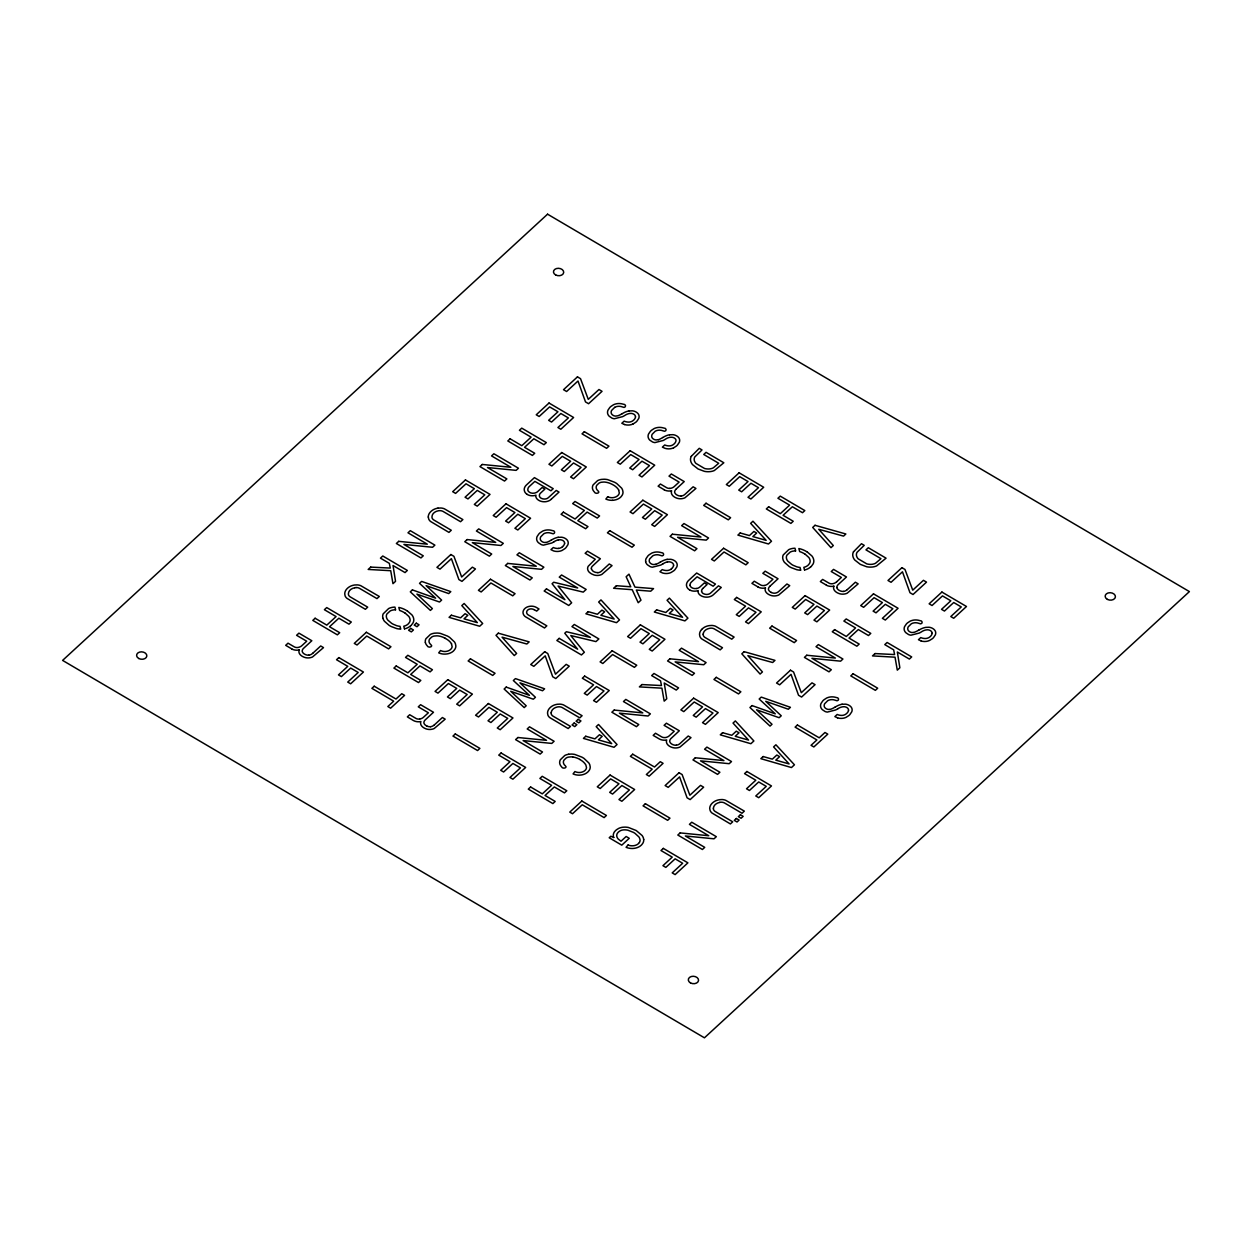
<?xml version="1.0" encoding="UTF-8"?>
<svg xmlns="http://www.w3.org/2000/svg" width="1252" height="1252" viewBox="0 0 1252 1252"><rect width="100%" height="100%" fill="white"/><g stroke="black" fill="none" stroke-linecap="round" stroke-linejoin="round"><path stroke-width="1.5" d="M564.558 543.243L564.511 542.648A4.116 2.973 4.8 0 0 563.275 540.801A4.992 3.599 4.8 0 0 562.852 540.535A4.445 3.208 4.8 0 0 559.957 539.768L558.423 539.925M635.437 416.853L635.39 416.259A4.116 2.973 4.8 0 0 634.154 414.428A4.992 3.599 4.8 0 0 633.731 414.162A4.445 3.208 4.8 0 0 630.836 413.395L629.302 413.536A11.299 8.169 4.8 0 0 624.983 415.335A34.07 24.633 4.8 0 1 622.682 416.619L614.372 418.747A5.978 4.319 4.8 0 1 611.931 418.09L609.333 416.337A8.232 5.947 4.8 0 1 607.627 413.442L607.564 413.082A10.689 7.731 4.8 0 1 608.018 410.108L609.771 407.542A19.015 13.756 4.8 0 1 610.898 406.462L613.496 404.772A10.626 7.684 4.8 0 1 618.003 403.567A9.953 7.199 4.8 0 1 622.776 404.067C627.315 404.036 625.718 409.028 622.291 406.916A6.964 5.039 4.8 0 0 618.316 406.321A6.964 5.039 4.8 0 0 614.654 407.385M673.529 565.309L673.498 564.715A4.116 2.973 4.8 0 0 672.246 562.868A4.992 3.599 4.8 0 0 671.823 562.602A4.445 3.208 4.8 0 0 668.944 561.835L667.41 561.991M848.465 710.197L848.433 709.587A4.116 2.973 4.8 0 0 847.181 707.756A4.992 3.599 4.8 0 0 846.759 707.49A4.445 3.208 4.8 0 0 843.879 706.723L842.346 706.864A11.299 8.169 4.8 0 0 838.026 708.663M932.036 633.293L932.004 632.698A4.116 2.973 4.8 0 0 930.768 630.851A4.992 3.599 4.8 0 0 930.346 630.585A4.445 3.208 4.8 0 0 927.45 629.819L925.917 629.959A11.299 8.169 4.8 0 0 921.597 631.759A34.07 24.633 4.8 0 1 919.281 633.058L910.971 635.171A5.978 4.319 4.8 0 1 908.529 634.529L905.947 632.776A8.232 5.947 4.8 0 1 904.241 629.866L904.179 629.506A10.689 7.731 4.8 0 1 904.633 626.532L906.385 623.965A19.015 13.756 4.8 0 1 907.512 622.886L910.094 621.195A10.626 7.684 4.8 0 1 914.617 619.99A9.953 7.199 4.8 0 1 919.391 620.491C923.929 620.476 922.333 625.452 918.89 623.355A6.964 5.039 4.8 0 0 911.268 623.825L908.279 626.783A7.309 5.29 4.8 0 0 907.747 628.692L907.825 629.38A4.914 3.553 4.8 0 0 909.343 631.524L910.079 631.978A3.834 2.77 4.8 0 0 912.192 632.526L914.367 632.244A18.702 13.522 4.8 0 0 918.733 630.069M639.396 842.471L638.943 843.081A9.609 6.949 4.8 0 1 638.144 843.879A8.138 5.884 4.8 0 1 633.653 845.71A8.075 5.837 4.8 0 1 628.05 845.006M628.066 844.99L626.063 847.307A11.816 8.545 4.8 0 0 634.232 848.355A12.395 8.967 4.8 0 0 641.134 845.303A15.008 10.861 4.8 0 0 641.932 844.458L642.871 843.159A11.315 8.185 4.8 0 0 643.7 839.45M312.718 653.325L320.715 645.969L323.501 647.613L312.53 656.956A9.077 6.573 4.8 0 1 309.119 657.863A7.981 5.775 4.8 0 1 304.33 657.284L303.078 656.752A11.221 8.107 4.8 0 1 302.014 656.158A8.592 6.213 4.8 0 1 299.353 653.419A7.841 5.681 4.8 0 1 299.228 649.976M551.13 499.329L559.018 492.083L556.232 490.44L548.345 497.686A5.211 3.772 4.8 0 1 541.052 498.171A4.304 3.114 4.8 0 1 539.393 495.745A5.54 4.006 4.8 0 1 540.551 493.1L544.87 489.125L542.116 487.513L537.797 491.488A6.698 4.836 4.8 0 1 534.275 493.132A5.024 3.631 4.8 0 1 527.734 489.986L527.843 489.548A6.98 5.055 4.8 0 1 529.314 486.496L534.87 481.378L550.911 490.8L553.227 488.671L534.432 477.622L526.56 484.868A10.924 7.888 4.8 0 0 524.212 489.892L524.541 491.253A7.559 5.462 4.8 0 0 526.716 494.055M607.705 496.7L605.858 499.063A10.845 7.841 4.8 0 0 612.431 500.315M676.236 488.953L684.234 481.582L671.338 473.992L669.006 476.136L679.116 482.083L674.358 486.465A7.402 5.352 4.8 0 1 670.415 488.358L669.82 488.374M434.381 724.877L442.394 717.521L445.18 719.164L434.209 728.507A9.077 6.573 4.8 0 1 430.798 729.415A7.981 5.775 4.8 0 1 426.009 728.836L424.757 728.304A11.221 8.107 4.8 0 1 423.677 727.709A8.592 6.213 4.8 0 1 421.032 724.971A7.841 5.681 4.8 0 1 420.907 721.528A8.169 5.9 4.8 0 1 413.457 720.557L407.37 716.88L409.701 714.736L415.836 718.351A4.304 3.114 4.8 0 0 419.091 719.086L419.655 719.008M702.779 588.503L707.098 584.528L704.36 582.9L700.024 586.875A6.698 4.836 4.8 0 1 696.519 588.534M770.043 586.124L778.055 578.768L765.16 571.178L762.828 573.322L772.938 579.253L768.165 583.651A7.402 5.352 4.8 0 1 764.221 585.529M836.586 581.867L841.36 577.469L831.25 571.538L833.566 569.394L846.462 576.984L838.464 584.34A6.839 4.945 4.8 0 0 836.852 587.564M847.354 589.582L855.366 582.211L858.152 583.855L847.181 593.198A9.077 6.573 4.8 0 1 843.77 594.105A7.981 5.775 4.8 0 1 838.981 593.526L837.729 592.994A11.221 8.107 4.8 0 1 836.649 592.399A8.592 6.213 4.8 0 1 834.004 589.661A7.841 5.681 4.8 0 1 833.879 586.218M614.654 407.385L611.68 410.359A7.309 5.29 4.8 0 0 611.132 412.252L611.211 412.957A4.914 3.553 4.8 0 0 612.729 415.085L613.464 415.539A3.834 2.77 4.8 0 0 615.593 416.087L617.752 415.82A18.702 13.522 4.8 0 0 622.119 413.63M632.98 424.037L635.797 422.237A19.359 13.991 4.8 0 0 636.877 421.22L638.708 418.512A9.719 7.027 4.8 0 0 639.083 416.149L638.974 415.507A7.074 5.118 4.8 0 0 637.378 412.957L636.752 412.471A8.795 6.354 4.8 0 0 635.687 411.814A7.089 5.118 4.8 0 0 632.385 410.828L629.067 410.953M673.529 447.887L676.362 446.088A19.359 13.991 4.8 0 0 677.426 445.07L679.273 442.363A9.719 7.027 4.8 0 0 679.648 440L679.539 439.342A7.074 5.118 4.8 0 0 677.927 436.807L677.316 436.322A8.795 6.354 4.8 0 0 676.236 435.665A7.089 5.118 4.8 0 0 672.95 434.679L669.632 434.804M658.302 439.671L656.142 439.937A3.834 2.77 4.8 0 1 654.013 439.389L653.294 438.936A4.914 3.553 4.8 0 1 651.76 436.807L651.713 436.103A7.309 5.29 4.8 0 1 652.245 434.209L655.219 431.236A6.964 5.039 4.8 0 1 662.84 430.782C666.283 432.879 667.864 427.887 663.341 427.918A9.953 7.199 4.8 0 0 658.568 427.417A10.626 7.684 4.8 0 0 654.045 428.622L651.463 430.312A19.015 13.756 4.8 0 0 650.336 431.392L648.583 433.959A10.689 7.731 4.8 0 0 648.113 436.932L648.192 437.292A8.232 5.947 4.8 0 0 649.882 440.203L652.48 441.94A5.978 4.319 4.8 0 0 654.921 442.598L663.231 440.469A34.07 24.633 4.8 0 0 665.501 439.139A11.299 8.169 4.8 0 1 669.836 437.324L671.401 437.245A4.445 3.208 4.8 0 1 674.296 437.997A4.992 3.599 4.8 0 1 674.703 438.278A4.116 2.973 4.8 0 1 675.97 440.109L675.986 440.704A9.233 6.683 4.8 0 1 673.92 444.084A6.808 4.93 4.8 0 1 669.867 445.884A8.373 6.057 4.8 0 1 664.734 444.976L662.386 447.136L665.109 448.357A9.218 6.667 4.8 0 0 673.513 447.872M655.845 564.261L653.685 564.542A3.834 2.77 4.8 0 1 651.556 563.995L650.821 563.541A4.914 3.553 4.8 0 1 649.303 561.397L649.24 560.708A7.309 5.29 4.8 0 1 649.788 558.799L652.746 555.841A6.964 5.039 4.8 0 1 660.383 555.372C663.826 557.469 665.407 552.492 660.868 552.523A9.953 7.199 4.8 0 0 656.095 552.022A10.626 7.684 4.8 0 0 651.588 553.212L649.005 554.902A19.015 13.756 4.8 0 0 647.863 555.982L646.11 558.548A10.689 7.731 4.8 0 0 645.656 561.522M354.723 587.689L356.116 587.564M719.759 802.344L721.136 802.203A5.274 3.819 4.8 0 1 724.517 802.97L742.013 813.268L744.33 811.124L725.816 800.357A8.075 5.837 4.8 0 0 722.044 799.543L719.43 799.715A12.52 9.046 4.8 0 0 713.233 802.313A15.885 11.471 4.8 0 0 711.84 803.565A12.692 9.171 4.8 0 0 709.712 808.589L710.134 810.498A8.075 5.837 4.8 0 0 712.028 813.033L730.401 823.941L732.717 821.813L715.236 811.515A5.274 3.819 4.8 0 1 713.452 809.261L713.343 808.244M558.189 537.343L561.506 537.218A7.089 5.118 4.8 0 1 564.808 538.203A8.795 6.354 4.8 0 1 565.873 538.861L566.483 539.346A7.074 5.118 4.8 0 1 568.095 541.881L568.205 542.523A9.719 7.027 4.8 0 1 567.813 544.886L565.998 547.609A19.359 13.991 4.8 0 1 564.918 548.626L562.101 550.426A9.218 6.667 4.8 0 1 553.634 550.943L550.943 549.659L553.274 547.531A8.373 6.057 4.8 0 0 558.439 548.439M667.159 559.394L670.493 559.284A7.089 5.118 4.8 0 1 673.779 560.27A8.795 6.354 4.8 0 1 674.859 560.927L675.47 561.412A7.074 5.118 4.8 0 1 677.066 563.948L677.175 564.589A9.719 7.027 4.8 0 1 676.8 566.953L674.969 569.676A19.359 13.991 4.8 0 1 673.905 570.693L671.072 572.493A9.218 6.667 4.8 0 1 662.621 573.009L659.929 571.726L662.245 569.597A8.373 6.057 4.8 0 0 667.41 570.505A6.808 4.93 4.8 0 0 671.542 568.737M842.095 704.281L845.429 704.156A7.089 5.118 4.8 0 1 848.715 705.142A8.795 6.354 4.8 0 1 849.795 705.799L850.405 706.284A7.074 5.118 4.8 0 1 852.002 708.835L852.111 709.477A9.719 7.027 4.8 0 1 851.736 711.84L849.905 714.563A19.359 13.991 4.8 0 1 848.84 715.565L846.008 717.38A9.218 6.667 4.8 0 1 837.557 717.881M437.981 508.155L440.594 507.999A8.075 5.837 4.8 0 1 444.366 508.797L462.88 519.58L460.564 521.708L443.067 511.426A5.274 3.819 4.8 0 0 439.687 510.659L438.31 510.785A9.108 6.589 4.8 0 0 431.987 516.7L432.018 517.718A5.274 3.819 4.8 0 0 433.787 519.971L451.268 530.253L448.952 532.397L430.594 521.489A8.075 5.837 4.8 0 1 428.685 518.954L428.325 517.045M764.205 585.498L763.642 585.56A4.304 3.114 4.8 0 1 760.387 584.84L754.252 581.21L751.92 583.354L758.07 586.969M568.737 754.236L571.381 754.064A14.132 10.219 4.8 0 1 574.856 754.455L581.883 757.131A28.874 20.877 4.8 0 1 583.98 758.383L588.831 762.953A14.414 10.423 4.8 0 1 589.817 764.909L590.208 766.85A10.814 7.809 4.8 0 1 589.426 770.011L588.518 771.263A14.195 10.266 4.8 0 1 587.391 772.374A11.769 8.498 4.8 0 1 579.645 775.144A10.845 7.841 4.8 0 1 573.072 773.908L574.934 771.545A7.356 5.321 4.8 0 0 580.302 772.453A8.013 5.79 4.8 0 0 585.294 770.168L585.779 769.557A6.949 5.024 4.8 0 0 586.499 767.57L585.842 764.925A16.98 12.285 4.8 0 0 579.723 759.463M795.396 550.943L794.347 550.974A8.686 6.276 4.8 0 0 790.2 552.085L787.007 555.043A8.592 6.213 4.8 0 0 786.381 557.876L786.632 559.002A11.331 8.185 4.8 0 0 787.915 561.272L791.593 564.402A22.614 16.354 4.8 0 0 793.142 565.294L796.632 566.749A12.004 8.67 4.8 0 0 800.044 567.453L800.779 570.223A14.648 10.595 4.8 0 1 796.663 569.676L791.186 567.625A26.245 18.968 4.8 0 1 789.12 566.452L784.472 562.367A14.085 10.172 4.8 0 1 782.97 559.394L782.75 558.376A11.941 8.639 4.8 0 1 783.22 554.965L788.666 549.691A12.176 8.811 4.8 0 1 793.58 548.313L794.973 548.235L795.693 550.943M395.366 609.818L394.302 609.849A8.686 6.276 4.8 0 0 390.17 610.96L386.962 613.918A8.592 6.213 4.8 0 0 386.352 616.751L386.602 617.878A11.331 8.185 4.8 0 0 387.87 620.147L391.563 623.277A22.614 16.354 4.8 0 0 393.112 624.169L396.587 625.64A12.004 8.67 4.8 0 0 400.014 626.329L400.75 629.099A14.648 10.595 4.8 0 1 396.634 628.567L391.156 626.501A26.245 18.968 4.8 0 1 389.09 625.327L384.442 621.258A14.085 10.172 4.8 0 1 382.94 618.269M624.545 424.506L621.821 423.286L624.153 421.142A8.373 6.057 4.8 0 0 629.318 422.065A6.808 4.93 4.8 0 0 633.434 420.296A9.233 6.683 4.8 0 0 635.562 416.885M921.159 640.93L918.436 639.709L920.768 637.581A8.373 6.057 4.8 0 0 925.917 638.489A6.808 4.93 4.8 0 0 930.048 636.72A9.233 6.683 4.8 0 0 932.161 633.309M837.572 717.834L834.865 716.613L837.181 714.469A8.373 6.057 4.8 0 0 842.346 715.393A6.808 4.93 4.8 0 0 846.462 713.624A9.233 6.683 4.8 0 0 848.59 710.213M613.824 837.478L610.851 836.242L609.208 837.76L621.774 845.163L629.24 838.308L626.157 836.492L621.023 841.219L618.253 839.059A8.576 6.197 4.8 0 1 616.892 836.665A7.637 5.524 4.8 0 1 617.346 833.378L617.987 832.549A10.564 7.637 4.8 0 1 618.848 831.719L619.881 830.999A7.637 5.524 4.8 0 1 623.23 829.919L624.701 829.841A11.284 8.154 4.8 0 1 627.894 830.217L633.34 832.345A24.32 17.591 4.8 0 1 634.999 833.347L638.849 836.868A11.033 7.966 4.8 0 1 639.647 838.355L640.038 839.81A7.543 5.462 4.8 0 1 639.412 842.471M444.413 637.831L445.415 638.348M579.786 759.385L578.784 758.868A14.836 10.72 4.8 0 0 572.712 756.959M664.249 489.782L658.114 486.167L660.43 484.039L666.58 487.654A4.304 3.114 4.8 0 0 669.82 488.39M826.492 585.185L820.342 581.57L822.658 579.426L828.808 583.041A4.304 3.114 4.8 0 0 832.064 583.776L832.627 583.714A7.402 5.352 4.8 0 0 836.571 581.851M534.197 609.661L536.67 611.101L538.986 608.973L536.185 607.33A7.543 5.446 4.8 0 0 531.255 606.187L530.425 606.234A8.623 6.244 4.8 0 0 524.979 608.425A9.374 6.776 4.8 0 0 523.023 612.932L523.258 613.871A7.277 5.258 4.8 0 0 525.417 616.72L544.51 627.972L546.827 625.843L528.391 614.998A4.351 3.146 4.8 0 1 526.669 612.604A5.243 3.787 4.8 0 1 527.89 609.927A4.476 3.24 4.8 0 1 534.056 609.661M291.841 648.943L285.691 645.328L288.023 643.184L294.157 646.799A4.304 3.114 4.8 0 0 297.413 647.534L297.976 647.472A7.402 5.352 4.8 0 0 301.92 645.609L306.709 641.227L296.599 635.296L298.931 633.152L311.826 640.742L303.813 648.098A6.839 4.945 4.8 0 0 302.201 651.306A5.775 4.179 4.8 0 0 305.097 654.405A5.258 3.803 4.8 0 0 308.79 655.156M807.227 551.929L811.985 556.044A14.508 10.486 4.8 0 1 813.534 559.065L813.753 560.098A12.144 8.78 4.8 0 1 813.08 563.995L811.39 566.264A17.481 12.645 4.8 0 1 810.592 567.015M407.197 610.804L411.939 614.92A14.508 10.486 4.8 0 1 413.504 617.94L413.723 618.973A12.144 8.78 4.8 0 1 413.035 622.87L411.345 625.139A17.481 12.645 4.8 0 1 410.546 625.89M805.302 554.307L808.839 557.516A11.033 7.981 4.8 0 1 809.841 559.425L810.107 560.583A8.545 6.182 4.8 0 1 809.528 563.447L808.51 564.777A9.343 6.761 4.8 0 1 803.831 567.328L804.504 569.926M405.257 613.183L408.794 616.407A11.033 7.981 4.8 0 1 409.795 618.3L410.077 619.458A8.545 6.182 4.8 0 1 409.498 622.322L408.481 623.653A9.343 6.761 4.8 0 1 403.786 626.203L404.459 628.801M618.613 490.08L619.27 492.74A6.949 5.024 4.8 0 1 618.566 494.728L618.065 495.322A8.013 5.79 4.8 0 1 613.104 497.639A7.356 5.321 4.8 0 1 607.689 496.731M451.456 643.888L452.113 646.533A6.949 5.024 4.8 0 1 451.409 648.52L450.908 649.131A8.013 5.79 4.8 0 1 445.947 651.447A7.356 5.321 4.8 0 1 440.532 650.539L438.701 652.871A10.845 7.841 4.8 0 0 445.274 654.107A11.769 8.498 4.8 0 0 453.052 651.369A14.195 10.266 4.8 0 0 454.147 650.226L455.055 648.974A10.814 7.809 4.8 0 0 455.838 645.813L455.446 643.872A14.414 10.423 4.8 0 0 454.46 641.932L449.609 637.362A28.874 20.877 4.8 0 0 447.512 636.094L440.469 633.418A14.132 10.219 4.8 0 0 437.011 633.043L434.366 633.199A10.861 7.856 4.8 0 0 430.375 634.467L425.946 638.723A10.658 7.7 4.8 0 0 425.383 642.589M395.648 609.818L394.928 607.11L393.551 607.189A12.176 8.811 4.8 0 0 388.621 608.566L383.19 613.84A11.941 8.639 4.8 0 0 382.721 617.252L382.94 618.269M645.672 561.522L645.735 561.882A8.232 5.947 4.8 0 0 647.425 564.793L650.023 566.546A5.978 4.319 4.8 0 0 652.464 567.187L660.774 565.075A34.07 24.633 4.8 0 0 663.028 563.744M643.7 839.45L643.387 837.964A14.523 10.501 4.8 0 0 642.088 835.507L636.219 830.53L628.441 827.478A14.069 10.172 4.8 0 0 624.951 827.118L622.917 827.228A11.299 8.169 4.8 0 0 618.738 828.386L616.688 829.622A15.134 10.939 4.8 0 0 615.561 830.577A10.971 7.935 4.8 0 0 613.668 837.51M703.108 634.154L703.233 635.187A5.274 3.819 4.8 0 0 704.986 637.44L722.482 647.722L720.166 649.866L701.793 638.943A8.075 5.837 4.8 0 1 699.884 636.407L699.539 634.514A12.692 9.171 4.8 0 1 701.621 629.49M551.099 712.842L551.224 713.859A5.274 3.819 4.8 0 0 552.993 716.128L570.489 726.41L568.173 728.539L549.8 717.631A8.075 5.837 4.8 0 1 547.891 715.095L547.547 713.186A12.692 9.171 4.8 0 1 549.628 708.178A15.885 11.471 4.8 0 1 550.99 706.895A12.52 9.046 4.8 0 1 557.187 704.281L559.8 704.14A8.075 5.837 4.8 0 1 563.588 704.954L582.102 715.721L579.77 717.865L562.273 707.583A5.274 3.819 4.8 0 0 558.908 706.801L557.516 706.942A9.108 6.589 4.8 0 0 551.209 712.857M437.965 508.124A12.52 9.046 4.8 0 0 431.783 510.753A15.885 11.471 4.8 0 0 430.391 512.021A12.692 9.171 4.8 0 0 428.262 517.045M405.21 613.214A17.966 12.99 4.8 0 0 399.638 610.46L398.809 607.423A19.719 14.257 4.8 0 1 407.119 610.866M410.515 625.859A13.193 9.546 4.8 0 1 404.49 628.864M591.273 568.846A6.213 4.492 4.8 0 1 592.775 565.81L600.365 558.752L587.47 551.162L585.138 553.306L595.248 559.253L588.19 566.311A8.467 6.119 4.8 0 0 589.254 572.258L590.6 573.291A12.426 8.983 4.8 0 0 591.789 574.011L593.871 574.918A7.966 5.759 4.8 0 0 598.19 575.404A8.78 6.354 4.8 0 0 601.899 574.371L612.04 565.622L609.255 563.979L601.617 571.006A6.213 4.492 4.8 0 1 597.861 572.727M597.83 572.602A5.728 4.147 4.8 0 1 591.507 568.846M551.381 540.113A18.013 13.021 4.8 0 1 558.157 537.264M551.24 540.019A18.702 13.522 4.8 0 1 546.921 542.257L544.714 542.476A3.834 2.77 4.8 0 1 542.585 541.928L541.85 541.474A4.914 3.553 4.8 0 1 540.316 539.33L540.269 538.642A7.309 5.29 4.8 0 1 540.801 536.748L543.775 533.775A6.964 5.039 4.8 0 1 551.412 533.305C554.839 535.402 556.436 530.425 551.897 530.457A9.953 7.199 4.8 0 0 547.124 529.956A10.626 7.684 4.8 0 0 542.617 531.145L540.019 532.836A19.015 13.756 4.8 0 0 538.892 533.915L537.139 536.482A10.689 7.731 4.8 0 0 536.685 539.455L536.748 539.815A8.232 5.947 4.8 0 0 538.454 542.726L541.052 544.479A5.978 4.319 4.8 0 0 543.493 545.136L551.803 543.008A34.07 24.633 4.8 0 0 554.057 541.678M562.555 546.686A6.808 4.93 4.8 0 1 558.439 548.423M554.104 541.725A11.299 8.169 4.8 0 1 558.392 539.862M564.668 543.258A9.233 6.683 4.8 0 1 562.477 546.623M632.949 424.021A9.218 6.667 4.8 0 1 624.529 424.553M622.26 413.723A18.013 13.021 4.8 0 1 629.036 410.875M662.809 437.574A18.013 13.021 4.8 0 1 669.585 434.726M662.684 437.48A18.702 13.522 4.8 0 1 658.349 439.734M660.352 562.179A18.013 13.021 4.8 0 1 667.128 559.331M660.227 562.085A18.702 13.522 4.8 0 1 655.892 564.323M663.09 563.791A11.299 8.169 4.8 0 1 667.379 561.929M673.654 565.325A9.233 6.683 4.8 0 1 671.448 568.69M444.382 637.863A14.836 10.72 4.8 0 0 438.325 635.938A11.08 8.013 4.8 0 0 436.698 635.844L434.209 636.047A6.964 5.039 4.8 0 0 431.768 636.986L429.718 638.943A7.042 5.086 4.8 0 0 429.06 641.744A7.152 5.164 4.8 0 0 430.891 644.655C433.802 646.736 428.012 648.599 426.948 645.469A9.562 6.917 4.8 0 1 425.398 642.589M445.336 638.426A16.98 12.285 4.8 0 1 451.596 643.841M612.431 500.315A11.769 8.498 4.8 0 0 620.21 497.56A14.195 10.266 4.8 0 0 621.305 496.434L622.213 495.166A10.814 7.809 4.8 0 0 622.995 492.02L622.604 490.08A14.414 10.423 4.8 0 0 621.618 488.123L616.767 483.554A28.874 20.877 4.8 0 0 614.669 482.286L607.627 479.626A14.132 10.219 4.8 0 0 604.168 479.234L601.523 479.406A10.861 7.856 4.8 0 0 597.533 480.658L593.104 484.915A10.658 7.7 4.8 0 0 592.54 488.781A9.562 6.917 4.8 0 0 594.105 491.66C595.154 494.79 600.976 492.928 598.033 490.862A7.152 5.164 4.8 0 1 596.218 487.936A7.042 5.086 4.8 0 1 596.891 485.15L598.925 483.194A6.964 5.039 4.8 0 1 601.367 482.239L603.855 482.036A11.08 8.013 4.8 0 1 605.483 482.161A14.836 10.72 4.8 0 1 611.539 484.055L612.557 484.555A16.98 12.285 4.8 0 1 618.754 490.048M572.696 756.99A11.08 8.013 4.8 0 0 571.068 756.865L568.58 757.084A6.964 5.039 4.8 0 0 566.139 758.023L564.089 759.98A7.042 5.086 4.8 0 0 563.431 762.765A7.152 5.164 4.8 0 0 565.262 765.692C568.189 767.773 562.383 769.62 561.319 766.49A9.562 6.917 4.8 0 1 559.769 763.626A10.658 7.7 4.8 0 1 560.333 759.761L564.746 755.504A10.861 7.856 4.8 0 1 568.737 754.236M354.754 587.767A9.108 6.589 4.8 0 0 348.416 593.605L348.432 594.622A5.274 3.819 4.8 0 0 350.2 596.875L367.697 607.157L365.381 609.301L347.007 598.378A8.075 5.837 4.8 0 1 345.098 595.858L344.754 593.949A12.692 9.171 4.8 0 1 346.835 588.925A15.885 11.471 4.8 0 1 348.197 587.658A12.52 9.046 4.8 0 1 354.394 585.028L357.008 584.887A8.075 5.837 4.8 0 1 360.795 585.701L379.309 596.484L376.977 598.612L359.48 588.33A5.274 3.819 4.8 0 0 356.116 587.548M703.201 634.169A9.108 6.589 4.8 0 1 709.54 628.332L710.901 628.128A5.274 3.819 4.8 0 1 714.282 628.895L731.778 639.177L734.095 637.049L715.581 626.266A8.075 5.837 4.8 0 0 711.793 625.452L709.195 625.624A12.52 9.046 4.8 0 0 702.998 628.222A15.885 11.471 4.8 0 0 701.605 629.49M805.255 554.339A17.966 12.99 4.8 0 0 799.668 551.584L798.839 548.533A19.719 14.257 4.8 0 1 807.149 551.976M810.545 566.984A13.193 9.546 4.8 0 1 804.535 569.989M299.228 649.913A8.169 5.9 4.8 0 1 291.779 649.005M312.656 653.309A6.839 4.945 4.8 0 1 308.806 655.187M419.67 719.055A7.402 5.352 4.8 0 0 423.599 717.161L428.387 712.779L418.278 706.832L420.594 704.704L433.489 712.278L425.492 719.65A6.839 4.945 4.8 0 0 423.88 722.858A5.775 4.179 4.8 0 0 426.775 725.957M430.469 726.708A5.258 3.803 4.8 0 1 426.76 725.988M434.334 724.845A6.839 4.945 4.8 0 1 430.485 726.739M664.186 489.845A8.169 5.9 4.8 0 0 671.635 490.768A7.841 5.681 4.8 0 0 671.792 494.258A8.592 6.213 4.8 0 0 674.421 496.997A11.221 8.107 4.8 0 0 675.485 497.592L676.753 498.124A7.981 5.775 4.8 0 0 681.542 498.703A9.077 6.573 4.8 0 0 684.938 497.795L695.924 488.452L693.123 486.809L685.126 494.18A6.839 4.945 4.8 0 1 681.213 496.042M676.283 488.984A6.839 4.945 4.8 0 0 674.625 492.161A5.775 4.179 4.8 0 0 677.504 495.26A5.258 3.803 4.8 0 0 681.198 495.995M676.283 745.206A5.258 3.803 4.8 0 1 672.574 744.486A5.775 4.179 4.8 0 1 669.695 741.372A6.839 4.945 4.8 0 1 671.354 738.179L679.304 730.777L666.408 723.202L664.092 725.331L674.202 731.278L669.429 735.66A7.402 5.352 4.8 0 1 665.485 737.553L664.906 737.569A4.304 3.114 4.8 0 1 661.635 736.865L655.5 733.234L653.184 735.378L659.335 738.977A8.169 5.9 4.8 0 0 666.706 739.963A7.841 5.681 4.8 0 0 666.862 743.453A8.592 6.213 4.8 0 0 669.491 746.208A11.221 8.107 4.8 0 0 670.571 746.802L671.823 747.334A7.981 5.775 4.8 0 0 676.612 747.913A9.077 6.573 4.8 0 0 680.024 747.006L690.994 737.647L688.209 736.019L680.196 743.375A6.839 4.945 4.8 0 1 676.299 745.237M833.863 586.155A8.169 5.9 4.8 0 1 826.43 585.247M836.852 587.564A5.775 4.179 4.8 0 0 839.748 590.647A5.258 3.803 4.8 0 0 843.441 591.398M847.307 589.551A6.839 4.945 4.8 0 1 843.457 591.445M713.437 808.244A9.108 6.589 4.8 0 1 719.79 802.407M835.287 707.067A18.013 13.021 4.8 0 1 842.064 704.203M835.162 706.957A18.702 13.522 4.8 0 1 830.827 709.211L828.621 709.414A3.834 2.77 4.8 0 1 826.492 708.867L825.757 708.429A4.914 3.553 4.8 0 1 824.223 706.284L824.176 705.58A7.309 5.29 4.8 0 1 824.708 703.687L827.682 700.713A6.964 5.039 4.8 0 1 835.319 700.259C838.746 702.356 840.342 697.38 835.804 697.395A9.953 7.199 4.8 0 0 831.031 696.894A10.626 7.684 4.8 0 0 826.523 698.1L823.941 699.79A19.015 13.756 4.8 0 0 822.799 700.87L821.046 703.436A10.689 7.731 4.8 0 0 820.592 706.41L820.655 706.77A8.232 5.947 4.8 0 0 822.361 709.681L824.958 711.433A5.978 4.319 4.8 0 0 827.4 712.075L835.71 709.962A34.07 24.633 4.8 0 0 837.964 708.632M921.128 640.993A9.218 6.667 4.8 0 0 929.563 640.445L932.411 638.661A19.359 13.991 4.8 0 0 933.476 637.659L935.322 634.936A9.719 7.027 4.8 0 0 935.698 632.573L935.588 631.931A7.074 5.118 4.8 0 0 933.976 629.38L933.366 628.911A8.795 6.354 4.8 0 0 932.286 628.238A7.089 5.118 4.8 0 0 929 627.252L925.682 627.377A18.013 13.021 4.8 0 0 918.858 630.163M690.04 584.95A6.98 5.055 4.8 0 1 691.558 581.898L697.098 576.781L713.139 586.202L715.455 584.074L696.675 573.025L688.788 580.271A10.924 7.888 4.8 0 0 686.456 585.294L686.769 586.656A7.559 5.462 4.8 0 0 688.944 589.457A8.576 6.197 4.8 0 0 689.664 589.911M696.503 588.487A5.024 3.631 4.8 0 1 689.962 585.388M701.59 591.147A5.54 4.006 4.8 0 1 702.779 588.503M701.621 591.147A4.304 3.114 4.8 0 0 703.28 593.573A5.211 3.772 4.8 0 0 710.588 593.088L718.46 585.842L721.262 587.47L713.374 594.731A9.374 6.776 4.8 0 1 707.552 597.126L706.644 597.141A8.248 5.963 4.8 0 1 701.73 596.093A9.312 6.729 4.8 0 1 700.791 595.576A7.481 5.399 4.8 0 1 698.553 593.354A6.87 4.961 4.8 0 1 698.209 590.553A8.404 6.088 4.8 0 1 693.843 591.132A7.262 5.243 4.8 0 1 689.649 589.911M551.162 499.345A9.374 6.776 4.8 0 1 545.309 501.739L544.417 501.755A8.248 5.963 4.8 0 1 539.487 500.706A9.312 6.729 4.8 0 1 538.548 500.174A7.481 5.399 4.8 0 1 536.325 497.952A6.87 4.961 4.8 0 1 535.966 495.166A8.404 6.088 4.8 0 1 531.599 495.745A7.262 5.243 4.8 0 1 527.405 494.524A8.576 6.197 4.8 0 1 526.716 494.055M765.457 587.939A8.169 5.9 4.8 0 1 758.008 587.032M770.09 586.155A6.839 4.945 4.8 0 0 768.431 589.348A5.775 4.179 4.8 0 0 771.326 592.431M771.31 592.462A5.258 3.803 4.8 0 0 775.019 593.182A6.839 4.945 4.8 0 0 778.885 591.335L786.945 583.995L789.73 585.639L778.76 594.982A9.077 6.573 4.8 0 1 775.348 595.889A7.981 5.775 4.8 0 1 770.559 595.31L769.307 594.778A11.221 8.107 4.8 0 1 768.243 594.184A8.592 6.213 4.8 0 1 765.582 591.445A7.841 5.681 4.8 0 1 765.457 588.002M691.276 456.354L691.057 456.823A12.004 8.67 4.8 0 0 690.541 460.204L690.744 461.205A13.819 9.985 4.8 0 0 692.544 464.617L698.084 468.968L704.391 471.331A13.694 9.906 4.8 0 0 708.616 471.707L709.994 471.628A12.004 8.67 4.8 0 0 714.36 470.517L723.828 462.77L706.065 452.332L703.749 454.476L718.711 463.271L713.374 467.794A8.717 6.307 4.8 0 1 709.305 468.937L708.788 468.968A10.72 7.747 4.8 0 1 704.547 468.483L695.909 463.397A11.049 7.981 4.8 0 1 694.39 460.814L694.234 460.063A8.717 6.307 4.8 0 1 694.844 456.902L701.996 449.938L699.242 448.326L691.276 456.354M853.52 551.756L853.285 552.226A12.004 8.67 4.8 0 0 852.784 555.591L852.972 556.608A13.819 9.985 4.8 0 0 854.772 560.02L860.327 564.355L866.619 566.733A13.694 9.906 4.8 0 0 870.844 567.109L872.221 567.031A12.004 8.67 4.8 0 0 876.588 565.92L886.056 558.173L868.309 547.734L865.977 549.878L880.938 558.674L875.617 563.197A8.717 6.307 4.8 0 1 871.548 564.339L871.032 564.37A10.72 7.747 4.8 0 1 866.791 563.885L858.136 558.799A11.049 7.981 4.8 0 1 856.634 556.217L856.462 555.465A8.717 6.307 4.8 0 1 857.072 552.288L864.224 545.34L861.47 543.728L853.52 551.756M547.562 214.186L62.6 660.399L704.438 1037.814L1189.4 591.601L547.562 214.186M315.113 618.253L312.797 620.397L337.367 634.842L339.699 632.714L329.542 626.751L338.838 618.206L348.979 624.169L351.296 622.025L326.725 607.58L324.393 609.708L336.084 616.579L326.803 625.124L315.113 618.253M370.717 567.109L368.182 569.441L390.718 570.709L392.971 583.698L395.538 581.335L393.034 565.528L405.038 572.587L407.354 570.458L382.783 555.998L380.451 558.142L389.356 563.369L390.248 568.079L370.717 567.109M398.699 541.349L396.368 543.493L420.954 557.938L423.27 555.81L403.911 544.417L432.566 547.265L434.882 545.136L410.296 530.676L407.98 532.804L427.308 544.182L398.699 541.349M465.447 479.939L452.676 491.692L455.587 493.398L466.026 483.788L474.352 488.687L465.071 497.232L467.982 498.938L477.262 490.393L484.79 494.822L474.336 504.431L477.247 506.137L490.017 494.399L465.447 479.939M482.27 464.461L479.954 466.589L504.525 481.05L506.857 478.906L487.482 467.528L516.137 470.361L518.453 468.232L493.883 453.772L491.551 455.916L510.879 467.278L482.27 464.461M510.127 438.826L507.811 440.954L532.397 455.415L534.714 453.271L524.557 447.308L533.853 438.763L543.994 444.726L546.326 442.598L521.74 428.137L519.423 430.281L531.098 437.151L521.818 445.696L510.127 438.826M549.018 403.034L536.247 414.788L539.158 416.493L549.612 406.884L557.938 411.783L548.642 420.328L551.553 422.049L560.849 413.504L568.361 417.918L557.923 427.527L560.833 429.248L573.604 417.495L549.018 403.034M577.454 376.868L563.525 389.685L566.608 391.5L578.001 381.015L585.498 401.908L588.565 403.723L602.04 391.328L598.972 389.513L588.268 399.357L580.537 378.683L577.454 376.868M338.838 657.597L336.522 659.726L347.759 666.346L338.478 674.891L341.389 676.596L350.67 668.052L358.197 672.465L347.743 682.09L350.654 683.795L363.424 672.042L338.838 657.597M366.351 632.276L354.285 643.387L357.039 644.999L366.773 636.032L388.605 648.88L390.937 646.736L366.351 632.276M412.409 589.911L410.312 591.836L430.406 610.413L432.378 608.597L416.916 594.105L439.515 602.024L441.612 600.099L426.118 585.639L448.717 593.573L450.814 591.633L421.627 581.413L419.53 583.338L435.633 598.174L412.409 589.911M450.861 554.526L436.932 567.344L440 569.144L451.393 558.658L458.889 579.566L461.972 581.366L475.447 568.971L472.364 567.172L461.675 577.015L453.928 556.326L450.861 554.526M467.106 539.565L464.789 541.709L489.375 556.154L491.692 554.026L472.333 542.632L500.972 545.481L503.304 543.352L478.718 528.892L476.402 531.02L495.729 542.398L467.106 539.565M505.996 503.789L493.225 515.542L496.136 517.248L506.59 507.639L514.916 512.538L505.636 521.082L508.547 522.788L517.827 514.243L525.339 518.672L514.901 528.281L517.812 529.987L530.582 518.25L505.996 503.789M561.71 452.52L548.955 464.273L551.866 465.979L562.304 456.37L570.63 461.268L561.35 469.813L564.261 471.519L573.541 462.974L581.069 467.403L570.615 477.012L573.526 478.733L586.296 466.98L561.71 452.52M584.355 431.69L582.039 433.834L606.61 448.294L608.942 446.15L584.355 431.69M410.687 628.363L408.606 630.272L411.345 631.884L413.426 629.975L410.687 628.363M416.306 623.183L414.224 625.092L416.979 626.72L419.044 624.811L416.306 623.183M374.207 686.221L371.891 688.35L393.676 701.167L387.838 706.535L390.624 708.178L404.568 695.361L401.767 693.718L395.992 699.039L374.207 686.221M396.227 665.954L393.91 668.098L418.497 682.543L420.813 680.415L410.672 674.437L419.952 665.892L430.093 671.87L432.425 669.726L407.839 655.281L405.523 657.41L417.198 664.28L407.917 672.825L396.227 665.954M451.377 615.217L449.045 617.361L479.672 626.25L482.677 623.496L464.132 603.48L461.816 605.608L477.341 622.62L464.007 618.832L467.81 615.342L465.071 613.715L460.595 617.831L451.377 615.217M490.487 579.238L478.42 590.334L481.175 591.946L490.909 582.978L512.741 595.827L515.073 593.683L490.487 579.238M507.67 563.416L505.354 565.56L529.925 580.005L532.257 577.876L512.882 566.483L541.537 569.331L543.853 567.187L519.283 552.742L516.951 554.871L536.279 566.233L507.67 563.416M563.384 512.146L561.068 514.29L585.654 528.751L587.971 526.607L577.829 520.644L587.11 512.099L597.251 518.062L599.583 515.934L574.997 501.473L572.68 503.601L584.355 510.472L575.075 519.017L563.384 512.146M630.132 450.736L617.361 462.489L620.272 464.195L630.726 454.586L639.052 459.484L629.772 468.029L632.683 469.735L641.963 461.19L649.491 465.619L639.036 475.228L641.947 476.949L654.718 465.196L630.132 450.736M447.825 679.664L435.054 691.401L437.965 693.123L448.404 683.514L456.73 688.397L447.449 696.941L450.36 698.663L459.64 690.118L467.168 694.531L456.714 704.156L459.625 705.862L472.395 694.109L447.825 679.664M470.455 658.834L468.138 660.962L492.709 675.423L495.041 673.279L470.455 658.834M498.327 633.183L496.011 635.327L514.29 655.563L516.622 653.434L502.068 637.174L526.857 644.013L529.173 641.869L498.327 633.183M546.482 588.878L544.166 591.007L568.752 605.467L571.648 602.791L558.095 586.061L583.26 592.118L586.155 589.442L561.585 574.981L559.253 577.125L577.688 587.971L553.697 582.243L552.085 583.729L564.918 599.708L546.482 588.878M609.755 530.66L607.423 532.804L632.01 547.249L634.326 545.121L609.755 530.66M642.839 500.221L630.069 511.974L632.98 513.68L643.418 504.071L651.76 508.969L642.464 517.514L645.375 519.22L654.671 510.675L662.183 515.104L651.729 524.713L654.639 526.419L667.41 514.682L642.839 500.221M455.29 733.954L452.974 736.082L477.56 750.543L479.876 748.399L455.29 733.954M488.374 703.514L475.603 715.252L478.514 716.973L488.969 707.349L497.294 712.247L488.014 720.792L490.925 722.514L500.205 713.969L507.717 718.382L497.279 728.007L500.19 729.713L512.96 717.959L488.374 703.514M506.215 687.098L504.133 689.023L524.212 707.599L526.2 705.784L510.738 691.292L533.336 699.211L535.433 697.286L519.94 682.825L542.539 690.744L544.62 688.819L515.448 678.6L513.351 680.525L529.455 695.345L506.215 687.098M544.683 651.713L530.738 664.53L533.822 666.33L545.215 655.845L552.711 676.753L555.778 678.553L569.253 666.158L566.186 664.358L555.497 674.186L547.75 653.513L544.683 651.713M559.19 638.363L556.858 640.492L581.444 654.952L584.355 652.276L570.787 635.547L595.952 641.603L598.863 638.927L574.277 624.466L571.961 626.61L590.396 637.456L566.389 631.728L564.777 633.215L577.626 649.193L559.19 638.363M588.205 611.649L585.889 613.793L616.516 622.682L619.505 619.928L600.976 599.911L598.659 602.04L614.169 619.051L600.85 615.264L604.653 611.774L601.899 610.147L597.423 614.262L588.205 611.649M616.407 585.717L613.621 588.268L632.213 589.708L638.207 602.728L640.977 600.162L636.329 590.052L650.727 591.194L653.544 588.612L634.983 587.141L628.958 574.152L626.141 576.749L630.789 586.797L616.407 585.717M672.371 534.213L670.039 536.357L694.625 550.802L696.941 548.673L677.582 537.28L706.238 540.128L708.554 538L683.968 523.539L681.651 525.668L700.979 537.045L672.371 534.213M706.034 503.241L703.702 505.385L728.288 519.83L730.605 517.702L706.034 503.241M739.118 472.802L726.348 484.555L729.259 486.261L739.697 476.652L748.023 481.55L738.743 490.095L741.653 491.801L750.934 483.256L758.462 487.685L748.007 497.294L750.918 499L763.689 487.263L739.118 472.802M501.082 753L498.75 755.128L509.987 761.732L500.706 770.277L503.617 771.999L512.897 763.454L520.425 767.867L509.971 777.476L512.882 779.198L525.652 767.445L501.082 753M517.905 737.506L515.589 739.635L540.16 754.095L542.492 751.967L523.117 740.574L551.772 743.422L554.104 741.278L529.518 726.817L527.202 728.961L546.514 740.323L517.905 737.506M584.653 676.096L582.337 678.224L593.573 684.828L584.293 693.373L587.204 695.095L596.484 686.55L603.996 690.963L593.558 700.588L596.468 702.294L609.239 690.541L584.653 676.096M612.165 650.774L600.099 661.885L602.838 663.497L612.588 654.53L634.42 667.363L636.736 665.235L612.165 650.774M640.367 624.826L627.612 636.579L630.523 638.285L640.961 628.676L649.287 633.575L640.007 642.12L642.918 643.825L652.198 635.28L659.726 639.709L649.272 649.318L652.182 651.024L664.953 639.271L640.367 624.826M656.627 609.865L654.311 612.009L684.938 620.898L687.927 618.144L669.397 598.127L667.066 600.256L682.59 617.267L669.272 613.48L673.075 609.99L670.321 608.362L665.845 612.478L656.627 609.865M723.593 548.251L711.527 559.347L714.282 560.959L724.032 551.991L745.863 564.84L748.18 562.696L723.593 548.251M740.198 532.976L737.882 535.105L768.509 543.994L771.498 541.24L752.968 521.223L750.652 523.352L766.161 540.363L752.843 536.576L756.646 533.086L753.892 531.458L749.432 535.574L740.198 532.976M768.65 506.794L766.318 508.938L790.904 523.399L793.22 521.255L783.079 515.292L792.36 506.747L802.516 512.71L804.833 510.581L780.246 496.121L777.93 498.249L789.621 505.135L780.325 513.664L768.65 506.794M574.12 723.061L572.054 724.971L574.793 726.598L576.875 724.673L574.12 723.061M578.174 719.337L576.092 721.246L578.847 722.858L580.928 720.949L578.174 719.337M530.613 786.992L528.281 789.12L552.868 803.581L555.184 801.437L545.043 795.474L554.323 786.929L564.48 792.892L566.796 790.763L542.21 776.303L539.894 778.447L551.584 785.317L542.288 793.862L530.613 786.992M585.748 736.254L583.416 738.398L614.059 747.288L617.048 744.533L598.519 724.501L596.187 726.645L611.712 743.641L598.393 739.869L602.196 736.364L599.442 734.752L594.966 738.868L585.748 736.254M614.184 710.087L611.868 712.216L636.439 726.676L638.77 724.548L619.396 713.155L648.051 716.003L650.367 713.859L625.797 699.414L623.465 701.543L642.792 712.904L614.184 710.087M641.916 684.562L639.381 686.894L661.917 688.177L664.186 701.151L666.753 698.788L664.233 682.997L676.252 690.055L678.568 687.911L653.982 673.466L651.666 675.595L660.555 680.838L661.463 685.548L641.916 684.562M669.898 658.818L667.582 660.962L692.168 675.407L694.484 673.279L675.125 661.885L703.765 664.734L706.097 662.59L681.511 648.145L679.194 650.273L698.522 661.635L669.898 658.818M736.645 597.407L734.329 599.536L745.566 606.156L736.286 614.701L739.196 616.407L748.477 607.862L756.005 612.291L745.55 621.9L748.461 623.606L761.232 611.852L736.645 597.407M815.021 525.292L812.704 527.436L830.984 547.672L833.316 545.543L818.761 529.299L843.551 536.122L845.867 533.994L815.021 525.292M581.836 801.014L569.77 812.11L572.524 813.737L582.274 804.77L604.106 817.603L606.422 815.475L581.836 801.014M610.053 775.051L597.282 786.804L600.193 788.525L610.647 778.9L618.973 783.799L609.677 792.344L612.588 794.065L621.884 785.52L629.396 789.934L618.957 799.543L621.868 801.264L634.639 789.511L610.053 775.051M632.714 754.205L630.398 756.333L652.182 769.151L646.361 774.518L649.146 776.162L663.075 763.344L660.289 761.701L654.514 767.022L632.714 754.205M693.624 698.162L680.869 709.9L683.78 711.621L694.218 701.996L702.544 706.895L693.264 715.44L696.175 717.161L705.455 708.616L712.983 713.03L702.528 722.654L705.439 724.36L718.21 712.607L693.624 698.162M716.269 677.332L713.953 679.46L738.523 693.921L740.855 691.777L716.269 677.332M744.142 651.682L741.826 653.81L760.105 674.061L762.437 671.933L747.882 655.672L772.656 662.511L774.988 660.367L744.142 651.682M771.983 626.063L769.667 628.191L794.253 642.652L796.569 640.523L771.983 626.063M805.067 595.623L792.297 607.376L795.208 609.082L805.662 599.473L813.988 604.372L804.707 612.917L807.618 614.622L816.899 606.078L824.411 610.506L813.972 620.116L816.883 621.821L829.653 610.068L805.067 595.623M645.39 803.706L643.058 805.85L667.645 820.31L669.961 818.166L645.39 803.706M679.053 772.734L665.125 785.552L668.192 787.367L679.586 776.882L687.082 797.79L690.165 799.59L703.64 787.195L700.557 785.38L689.868 795.223L682.121 774.55L679.053 772.734M695.298 757.789L692.982 759.917L717.568 774.378L719.884 772.234L700.525 760.856L729.165 763.689L731.497 761.56L706.91 747.1L704.594 749.244L723.922 760.606L695.298 757.789M722.576 732.686L720.26 734.83L750.887 743.719L753.876 740.965L735.347 720.933L733.03 723.077L748.539 740.073L735.221 736.301L739.024 732.796L736.27 731.184L731.81 735.3L722.576 732.686M752.029 705.58L749.948 707.521L770.027 726.097L772.014 724.282L756.552 709.79L779.151 717.709L781.248 715.784L765.755 701.323L788.353 709.242L790.435 707.317L761.263 697.098L759.166 699.023L775.27 713.843L752.029 705.58M790.481 670.211L776.553 683.029L779.636 684.828L791.029 674.343L798.526 695.251L801.593 697.051L815.068 684.656L812 682.856L801.311 692.685L793.565 672.011L790.481 670.211M806.742 655.25L804.426 657.394L828.996 671.839L831.328 669.71L811.953 658.317L840.608 661.166L842.925 659.022L818.354 644.577L816.022 646.705L835.35 658.067L806.742 655.25M834.599 629.615L832.283 631.759L856.853 646.204L859.185 644.076L849.028 638.097L858.324 629.553L868.465 635.531L870.782 633.387L846.211 618.942L843.879 621.07L855.57 627.941L846.289 636.486L834.599 629.615M873.489 593.839L860.719 605.592L863.63 607.298L874.084 597.689L882.41 602.588L873.113 611.132L876.024 612.838L885.321 604.293L892.832 608.722L882.394 618.332L885.305 620.037L898.075 608.284L873.489 593.839M901.925 567.672L887.997 580.49L891.064 582.29L902.457 571.804L909.969 592.712L913.037 594.512L926.511 582.117L923.428 580.318L912.739 590.162L904.993 569.472L901.925 567.672M663.31 848.386L660.993 850.531L672.23 857.135L662.934 865.68L665.845 867.386L675.141 858.841L682.653 863.27L672.214 872.879L675.125 874.6L687.896 862.847L663.31 848.386M680.149 832.909L677.817 835.037L702.403 849.498L704.72 847.354L685.36 835.976L714.016 838.809L716.332 836.68L691.746 822.22L689.429 824.364L708.757 835.726L680.149 832.909M746.896 771.482L744.564 773.626L755.801 780.231L746.521 788.776L749.432 790.497L758.712 781.952L766.24 786.366L755.785 795.975L758.696 797.696L771.467 785.943L746.896 771.482M763.141 756.537L760.825 758.665L791.452 767.554L794.441 764.8L775.911 744.783L773.595 746.928L789.104 763.923L775.786 760.152L779.589 756.646L776.835 755.034L772.359 759.15L763.141 756.537M797.414 725.002L795.098 727.13L816.883 739.948L811.046 745.316L813.847 746.959L827.775 734.142L824.974 732.498L819.199 737.819L797.414 725.002M853.097 673.764L850.781 675.892L875.367 690.353L877.683 688.209L853.097 673.764M875.038 653.575L872.503 655.907L895.039 657.19L897.293 670.164L899.859 667.817L897.355 652.01L909.359 659.068L911.691 656.924L887.105 642.479L884.788 644.608L893.678 649.851L894.57 654.561L875.038 653.575M941.911 592.055L929.141 603.808L932.051 605.514L942.49 595.905L950.816 600.803L941.535 609.348L944.446 611.054L953.727 602.509L961.254 606.938L950.8 616.547L953.711 618.253L966.481 606.5L941.911 592.055M736.364 818.464L734.282 820.373L737.037 821.985L739.103 820.076L736.364 818.464M740.417 814.739L738.336 816.648L741.074 818.26L743.156 816.351L740.417 814.739M1107.394 599.395A5.149 3.725 4.8 0 0 1115.407 596.922A5.149 3.725 4.8 0 0 1108.067 592.978A5.149 3.725 4.8 0 0 1107.394 599.395M690.525 982.945A5.149 3.725 4.8 0 0 698.538 980.472A5.149 3.725 4.8 0 0 691.198 976.544A5.149 3.725 4.8 0 0 690.525 982.945M555.685 274.97A5.149 3.725 4.8 0 0 563.697 272.498A5.149 3.725 4.8 0 0 556.357 268.57A5.149 3.725 4.8 0 0 555.685 274.97M138.815 658.521A5.149 3.725 4.8 0 0 146.828 656.048A5.149 3.725 4.8 0 0 139.488 652.12A5.149 3.725 4.8 0 0 138.815 658.521"/></g></svg>
